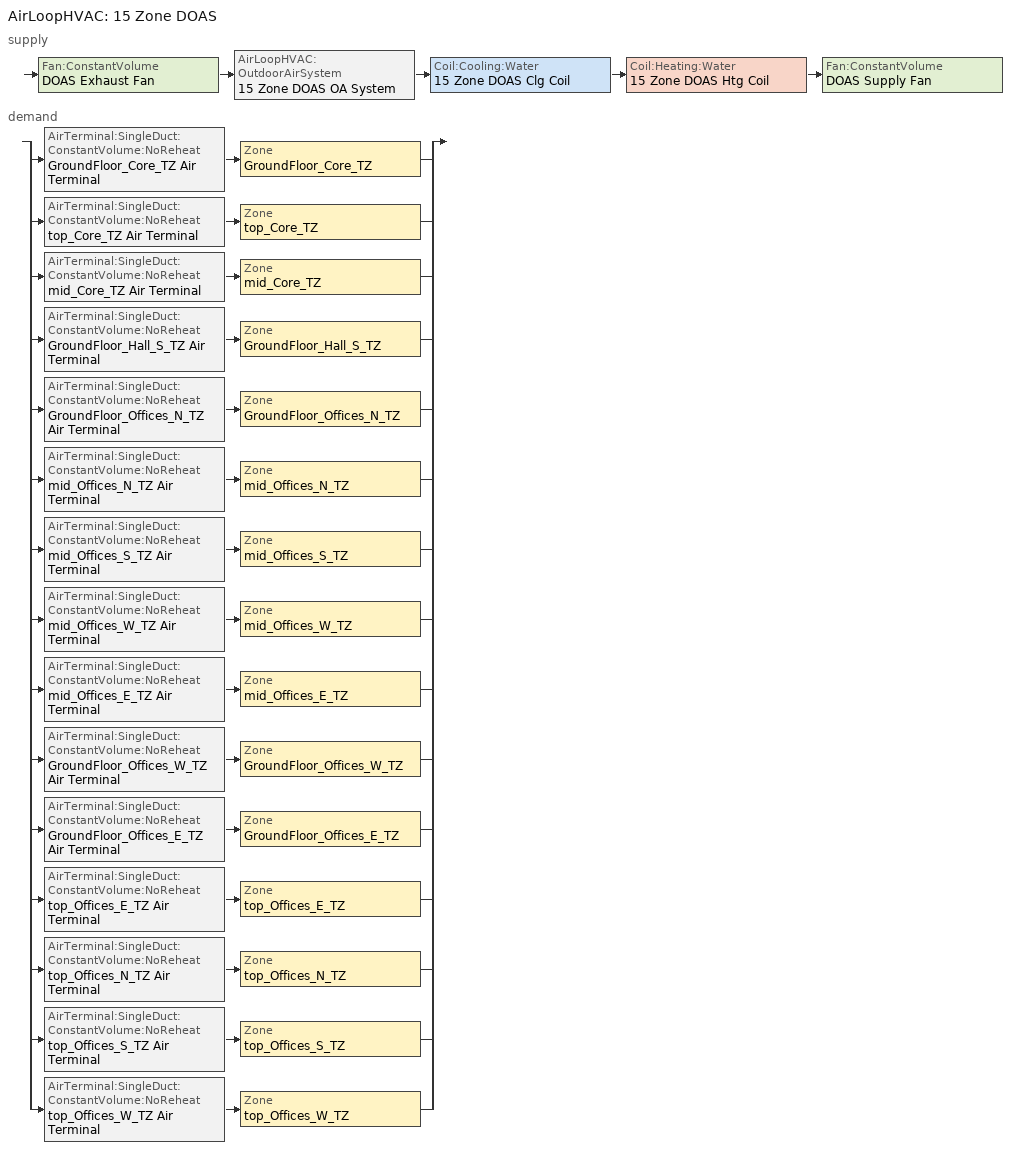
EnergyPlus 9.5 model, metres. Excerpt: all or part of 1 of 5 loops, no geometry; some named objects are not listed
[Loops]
AirLoopHVAC '15 Zone DOAS'
 supply: Fan:ConstantVolume 'DOAS Exhaust Fan' > AirLoopHVAC:OutdoorAirSystem '15 Zone DOAS OA System' > Coil:Cooling:Water '15 Zone DOAS Clg Coil' > Coil:Heating:Water '15 Zone DOAS Htg Coil' > Fan:ConstantVolume 'DOAS Supply Fan'
 demand: split
  | AirTerminal:SingleDuct:ConstantVolume:NoReheat 'GroundFloor_Core_TZ Air Terminal' > Zone 'GroundFloor_Core_TZ'
  | AirTerminal:SingleDuct:ConstantVolume:NoReheat 'top_Core_TZ Air Terminal' > Zone 'top_Core_TZ'
  | AirTerminal:SingleDuct:ConstantVolume:NoReheat 'mid_Core_TZ Air Terminal' > Zone 'mid_Core_TZ'
  | AirTerminal:SingleDuct:ConstantVolume:NoReheat 'GroundFloor_Hall_S_TZ Air Terminal' > Zone 'GroundFloor_Hall_S_TZ'
  | AirTerminal:SingleDuct:ConstantVolume:NoReheat 'GroundFloor_Offices_N_TZ Air Terminal' > Zone 'GroundFloor_Offices_N_TZ'
  | AirTerminal:SingleDuct:ConstantVolume:NoReheat 'mid_Offices_N_TZ Air Terminal' > Zone 'mid_Offices_N_TZ'
  | AirTerminal:SingleDuct:ConstantVolume:NoReheat 'mid_Offices_S_TZ Air Terminal' > Zone 'mid_Offices_S_TZ'
  | AirTerminal:SingleDuct:ConstantVolume:NoReheat 'mid_Offices_W_TZ Air Terminal' > Zone 'mid_Offices_W_TZ'
  | AirTerminal:SingleDuct:ConstantVolume:NoReheat 'mid_Offices_E_TZ Air Terminal' > Zone 'mid_Offices_E_TZ'
  | AirTerminal:SingleDuct:ConstantVolume:NoReheat 'GroundFloor_Offices_W_TZ Air Terminal' > Zone 'GroundFloor_Offices_W_TZ'
  | AirTerminal:SingleDuct:ConstantVolume:NoReheat 'GroundFloor_Offices_E_TZ Air Terminal' > Zone 'GroundFloor_Offices_E_TZ'
  | AirTerminal:SingleDuct:ConstantVolume:NoReheat 'top_Offices_E_TZ Air Terminal' > Zone 'top_Offices_E_TZ'
  | AirTerminal:SingleDuct:ConstantVolume:NoReheat 'top_Offices_N_TZ Air Terminal' > Zone 'top_Offices_N_TZ'
  | AirTerminal:SingleDuct:ConstantVolume:NoReheat 'top_Offices_S_TZ Air Terminal' > Zone 'top_Offices_S_TZ'
  | AirTerminal:SingleDuct:ConstantVolume:NoReheat 'top_Offices_W_TZ Air Terminal' > Zone 'top_Offices_W_TZ'
[ZoneControl:Thermostat] Temperature Difference Between Cutout And Setpoint {deltaC}=0
Name | Zone or ZoneList | Control Type Schedule | Control 1
GroundFloor_Core_TZ Thermostat | GroundFloor_Core_TZ | GroundFloor_Core_TZ Thermostat Schedule | Core_bottom DualSPSched
GroundFloor_Hall_S_TZ Thermostat | GroundFloor_Hall_S_TZ | GroundFloor_Hall_S_TZ Thermostat Schedule | Perimeter_bot_ZN_1 DualSPSched
GroundFloor_Offices_E_TZ Thermostat | GroundFloor_Offices_E_TZ | GroundFloor_Offices_E_TZ Thermostat Schedule | Perimeter_bot_ZN_2 DualSPSched
GroundFloor_Offices_N_TZ Thermostat | GroundFloor_Offices_N_TZ | GroundFloor_Offices_N_TZ Thermostat Schedule | Perimeter_bot_ZN_3 DualSPSched
GroundFloor_Offices_W_TZ Thermostat | GroundFloor_Offices_W_TZ | GroundFloor_Offices_W_TZ Thermostat Schedule | Perimeter_bot_ZN_4 DualSPSched
mid_Core_TZ Thermostat | mid_Core_TZ | mid_Core_TZ Thermostat Schedule | Core_mid DualSPSched 1
mid_Offices_E_TZ Thermostat | mid_Offices_E_TZ | mid_Offices_E_TZ Thermostat Schedule | Perimeter_mid_ZN_2 DualSPSched 1
mid_Offices_N_TZ Thermostat | mid_Offices_N_TZ | mid_Offices_N_TZ Thermostat Schedule | Perimeter_mid_ZN_3 DualSPSched 1
mid_Offices_S_TZ Thermostat | mid_Offices_S_TZ | mid_Offices_S_TZ Thermostat Schedule | Perimeter_mid_ZN_1 DualSPSched 1
mid_Offices_W_TZ Thermostat | mid_Offices_W_TZ | mid_Offices_W_TZ Thermostat Schedule | Perimeter_mid_ZN_4 DualSPSched 1
top_Core_TZ Thermostat | top_Core_TZ | top_Core_TZ Thermostat Schedule | Core_mid DualSPSched
top_Offices_E_TZ Thermostat | top_Offices_E_TZ | top_Offices_E_TZ Thermostat Schedule | Perimeter_mid_ZN_2 DualSPSched
top_Offices_N_TZ Thermostat | top_Offices_N_TZ | top_Offices_N_TZ Thermostat Schedule | Perimeter_mid_ZN_3 DualSPSched
top_Offices_S_TZ Thermostat | top_Offices_S_TZ | top_Offices_S_TZ Thermostat Schedule | Perimeter_mid_ZN_1 DualSPSched
top_Offices_W_TZ Thermostat | top_Offices_W_TZ | top_Offices_W_TZ Thermostat Schedule | Perimeter_mid_ZN_4 DualSPSched
[ThermostatSetpoint:DualSetpoint] Heating Setpoint Temperature Schedule=_Heating_21; Cooling Setpoint Temperature Schedule=_Cooling_26
Core_bottom DualSPSched; Perimeter_bot_ZN_1 DualSPSched; Perimeter_bot_ZN_2 DualSPSched; Perimeter_bot_ZN_3 DualSPSched; Perimeter_bot_ZN_4 DualSPSched; Core_mid DualSPSched 1; Perimeter_mid_ZN_2 DualSPSched 1; Perimeter_mid_ZN_3 DualSPSched 1; Perimeter_mid_ZN_1 DualSPSched 1; Perimeter_mid_ZN_4 DualSPSched 1; Core_mid DualSPSched; Perimeter_mid_ZN_2 DualSPSched; Perimeter_mid_ZN_3 DualSPSched; Perimeter_mid_ZN_1 DualSPSched; Perimeter_mid_ZN_4 DualSPSched
[AirTerminal:SingleDuct:ConstantVolume:NoReheat] Availability Schedule=Always On Discrete; Maximum Air Flow Rate {m3/s}=AutoSize
GroundFloor_Core_TZ Air Terminal; GroundFloor_Hall_S_TZ Air Terminal; GroundFloor_Offices_E_TZ Air Terminal; GroundFloor_Offices_N_TZ Air Terminal; GroundFloor_Offices_W_TZ Air Terminal; mid_Core_TZ Air Terminal; mid_Offices_E_TZ Air Terminal; mid_Offices_N_TZ Air Terminal; mid_Offices_S_TZ Air Terminal; mid_Offices_W_TZ Air Terminal; top_Core_TZ Air Terminal; top_Offices_E_TZ Air Terminal; top_Offices_N_TZ Air Terminal; top_Offices_S_TZ Air Terminal; top_Offices_W_TZ Air Terminal
[Coil:Cooling:Water]
15 Zone DOAS Clg Coil: Availability Schedule=Always On Discrete; Design Water Flow Rate {m3/s}=Autosize; Design Air Flow Rate {m3/s}=Autosize; Design Inlet Water Temperature {C}=Autosize; Design Inlet Air Temperature {C}=Autosize; Design Outlet Air Temperature {C}=Autosize; Design Inlet Air Humidity Ratio {kgWater/kgDryAir}=Autosize; Design Outlet Air Humidity Ratio {kgWater/kgDryAir}=Autosize; Type of Analysis=SimpleAnalysis; Heat Exchanger Configuration=CrossFlow
[Coil:Heating:Water]
15 Zone DOAS Htg Coil: Availability Schedule=Always On Discrete; U-Factor Times Area Value {W/K}=Autosize; Maximum Water Flow Rate {m3/s}=Autosize; Performance Input Method=UFactorTimesAreaAndDesignWaterFlowRate; Rated Capacity {W}=Autosize; Rated Inlet Water Temperature {C}=50; Rated Inlet Air Temperature {C}=16.5; Rated Outlet Water Temperature {C}=38; Rated Outlet Air Temperature {C}=32; Rated Ratio for Air and Water Convection=0.5
[Zone equipment]
GroundFloor_Core_TZ: GroundFloor_Core_TZ Air Terminal, GroundFloor_Core_TZ FCU
GroundFloor_Hall_S_TZ: GroundFloor_Hall_S_TZ Air Terminal, GroundFloor_Hall_S_TZ FCU
GroundFloor_Offices_E_TZ: GroundFloor_Offices_E_TZ Air Terminal, GroundFloor_Offices_E_TZ FCU
GroundFloor_Offices_N_TZ: GroundFloor_Offices_N_TZ Air Terminal, GroundFloor_Offices_N_TZ FCU
GroundFloor_Offices_W_TZ: GroundFloor_Offices_W_TZ Air Terminal, GroundFloor_Offices_W_TZ FCU
mid_Core_TZ: mid_Core_TZ Air Terminal, mid_Core_TZ FCU
mid_Offices_E_TZ: mid_Offices_E_TZ Air Terminal, mid_Offices_E_TZ FCU
mid_Offices_N_TZ: mid_Offices_N_TZ Air Terminal, mid_Offices_N_TZ FCU
mid_Offices_S_TZ: mid_Offices_S_TZ Air Terminal, mid_Offices_S_TZ FCU
mid_Offices_W_TZ: mid_Offices_W_TZ Air Terminal, mid_Offices_W_TZ FCU
top_Core_TZ: top_Core_TZ Air Terminal, top_Core_TZ FCU
top_Offices_E_TZ: top_Offices_E_TZ Air Terminal, top_Offices_E_TZ FCU
top_Offices_N_TZ: top_Offices_N_TZ Air Terminal, top_Offices_N_TZ FCU
top_Offices_S_TZ: top_Offices_S_TZ Air Terminal, top_Offices_S_TZ FCU
top_Offices_W_TZ: top_Offices_W_TZ Air Terminal, top_Offices_W_TZ FCU
[Sizing:Zone] Zone Cooling Design Supply Air Temperature Input Method=SupplyAirTemperature; Zone Cooling Design Supply Air Temperature {C}=13; Zone Cooling Design Supply Air Temperature Difference {deltaC}=10; Zone Heating Design Supply Air Temperature Input Method=SupplyAirTemperature; Zone Heating Design Supply Air Temperature {C}=40; Zone Heating Design Supply Air Temperature Difference {deltaC}=10; Zone Cooling Design Supply Air Humidity Ratio {kgWater/kgDryAir}=0.0085; Zone Heating Design Supply Air Humidity Ratio {kgWater/kgDryAir}=0.008; Cooling Design Air Flow Method=DesignDay; Cooling Design Air Flow Rate {m3/s}=0; Cooling Minimum Air Flow per Zone Floor Area {m3/s-m2}=0.000762; Cooling Minimum Air Flow {m3/s}=0; Cooling Minimum Air Flow Fraction=0; Heating Design Air Flow Method=DesignDay; Heating Design Air Flow Rate {m3/s}=0; Heating Maximum Air Flow per Zone Floor Area {m3/s-m2}=0.002; Heating Maximum Air Flow {m3/s}=0.142; Heating Maximum Air Flow Fraction=0.3; Account for Dedicated Outdoor Air System=Yes; Dedicated Outdoor Air System Control Strategy=NeutralSupplyAir; Dedicated Outdoor Air Low Setpoint Temperature for Design {C}=15.5; Dedicated Outdoor Air High Setpoint Temperature for Design {C}=21
Name | Design Specification Outdoor Air Object | Design Specification Zone Air Distribution Object
GroundFloor_Core_TZ | DSOA Core | GroundFloor_Core_TZ Design Spec Zone Air Dist
GroundFloor_Hall_S_TZ | DSOA_Hall to per-area | GroundFloor_Hall_S_TZ Design Spec Zone Air Dist
GroundFloor_Offices_E_TZ | DSOA_Offices to per-area | GroundFloor_Offices_E_TZ Design Spec Zone Air Dist
GroundFloor_Offices_N_TZ | DSOA_Offices to per-area | GroundFloor_Offices_N_TZ Design Spec Zone Air Dist
GroundFloor_Offices_W_TZ | DSOA_Offices to per-area | GroundFloor_Offices_W_TZ Design Spec Zone Air Dist
mid_Core_TZ | DSOA Core | mid_Core_TZ Design Spec Zone Air Dist
mid_Offices_E_TZ | DSOA_Offices to per-area | mid_Offices_E_TZ Design Spec Zone Air Dist
mid_Offices_N_TZ | DSOA_Offices to per-area | mid_Offices_N_TZ Design Spec Zone Air Dist
mid_Offices_S_TZ | DSOA_Offices to per-area | mid_Offices_S_TZ Design Spec Zone Air Dist
mid_Offices_W_TZ | DSOA_Offices to per-area | mid_Offices_W_TZ Design Spec Zone Air Dist
top_Core_TZ | DSOA Core | top_Core_TZ Design Spec Zone Air Dist
top_Offices_E_TZ | DSOA_Offices to per-area | top_Offices_E_TZ Design Spec Zone Air Dist
top_Offices_N_TZ | DSOA_Offices to per-area | top_Offices_N_TZ Design Spec Zone Air Dist
top_Offices_S_TZ | DSOA_Offices to per-area | top_Offices_S_TZ Design Spec Zone Air Dist
top_Offices_W_TZ | DSOA_Offices to per-area | top_Offices_W_TZ Design Spec Zone Air Dist
[DesignSpecification:ZoneAirDistribution] Zone Air Distribution Effectiveness in Cooling Mode=1; Zone Air Distribution Effectiveness in Heating Mode=1; Minimum Zone Ventilation Efficiency=0.6
GroundFloor_Core_TZ Design Spec Zone Air Dist; GroundFloor_Hall_S_TZ Design Spec Zone Air Dist; GroundFloor_Offices_E_TZ Design Spec Zone Air Dist; GroundFloor_Offices_N_TZ Design Spec Zone Air Dist; GroundFloor_Offices_W_TZ Design Spec Zone Air Dist; mid_Core_TZ Design Spec Zone Air Dist; mid_Offices_E_TZ Design Spec Zone Air Dist; mid_Offices_N_TZ Design Spec Zone Air Dist; mid_Offices_S_TZ Design Spec Zone Air Dist; mid_Offices_W_TZ Design Spec Zone Air Dist; top_Core_TZ Design Spec Zone Air Dist; top_Offices_E_TZ Design Spec Zone Air Dist; top_Offices_N_TZ Design Spec Zone Air Dist; top_Offices_S_TZ Design Spec Zone Air Dist; top_Offices_W_TZ Design Spec Zone Air Dist
[Controller:MechanicalVentilation]
15 Zone DOAS Mechanical Ventilation Controller: Availability Schedule=15 Zone DOAS Occ Sch; Demand Controlled Ventilation=Yes; System Outdoor Air Method=ZoneSum; Zone or ZoneList 1=GroundFloor_Core_TZ; Design Specification Outdoor Air Object Name 1=DSOA Core; Design Specification Zone Air Distribution Object Name 1=GroundFloor_Core_TZ Design Spec Zone Air Dist; Zone or ZoneList 2=GroundFloor_Hall_S_TZ; Design Specification Outdoor Air Object Name 2=DSOA_Hall to per-area; Design Specification Zone Air Distribution Object Name 2=GroundFloor_Hall_S_TZ Design Spec Zone Air Dist; Zone or ZoneList 3=GroundFloor_Offices_E_TZ; Design Specification Outdoor Air Object Name 3=DSOA_Offices to per-area; Design Specification Zone Air Distribution Object Name 3=GroundFloor_Offices_E_TZ Design Spec Zone Air Dist; Zone or ZoneList 4=GroundFloor_Offices_N_TZ; Design Specification Outdoor Air Object Name 4=DSOA_Offices to per-area; Design Specification Zone Air Distribution Object Name 4=GroundFloor_Offices_N_TZ Design Spec Zone Air Dist; Zone or ZoneList 5=GroundFloor_Offices_W_TZ; Design Specification Outdoor Air Object Name 5=DSOA_Offices to per-area; Design Specification Zone Air Distribution Object Name 5=GroundFloor_Offices_W_TZ Design Spec Zone Air Dist; Zone or ZoneList 6=mid_Core_TZ; Design Specification Outdoor Air Object Name 6=DSOA Core; Design Specification Zone Air Distribution Object Name 6=mid_Core_TZ Design Spec Zone Air Dist; Zone or ZoneList 7=mid_Offices_E_TZ; Design Specification Outdoor Air Object Name 7=DSOA_Offices to per-area; Design Specification Zone Air Distribution Object Name 7=mid_Offices_E_TZ Design Spec Zone Air Dist; Zone or ZoneList 8=mid_Offices_N_TZ; Design Specification Outdoor Air Object Name 8=DSOA_Offices to per-area; Design Specification Zone Air Distribution Object Name 8=mid_Offices_N_TZ Design Spec Zone Air Dist; Zone or ZoneList 9=mid_Offices_S_TZ; Design Specification Outdoor Air Object Name 9=DSOA_Offices to per-area; Design Specification Zone Air Distribution Object Name 9=mid_Offices_S_TZ Design Spec Zone Air Dist; Zone or ZoneList 10=mid_Offices_W_TZ; Design Specification Outdoor Air Object Name 10=DSOA_Offices to per-area; Design Specification Zone Air Distribution Object Name 10=mid_Offices_W_TZ Design Spec Zone Air Dist; Zone or ZoneList 11=top_Core_TZ; Design Specification Outdoor Air Object Name 11=DSOA Core; Design Specification Zone Air Distribution Object Name 11=top_Core_TZ Design Spec Zone Air Dist; Zone or ZoneList 12=top_Offices_E_TZ; Design Specification Outdoor Air Object Name 12=DSOA_Offices to per-area; Design Specification Zone Air Distribution Object Name 12=top_Offices_E_TZ Design Spec Zone Air Dist; Zone or ZoneList 13=top_Offices_N_TZ; Design Specification Outdoor Air Object Name 13=DSOA_Offices to per-area; Design Specification Zone Air Distribution Object Name 13=top_Offices_N_TZ Design Spec Zone Air Dist; Zone or ZoneList 14=top_Offices_S_TZ; Design Specification Outdoor Air Object Name 14=DSOA_Offices to per-area; Design Specification Zone Air Distribution Object Name 14=top_Offices_S_TZ Design Spec Zone Air Dist; Zone or ZoneList 15=top_Offices_W_TZ; Design Specification Outdoor Air Object Name 15=DSOA_Offices to per-area; Design Specification Zone Air Distribution Object Name 15=top_Offices_W_TZ Design Spec Zone Air Dist
[DesignSpecification:OutdoorAir] Outdoor Air Method=Sum; Outdoor Air Flow per Zone {m3/s}=0; Outdoor Air Flow Air Changes per Hour {1/hr}=0
Name | Outdoor Air Flow per Person {m3/s-person} | Outdoor Air Flow per Zone Floor Area {m3/s-m2}
DSOA Core | 0.0007 | 0
DSOA_Hall to per-area | 0 | 0.00040625
DSOA_Offices to per-area | 0 | 0.00075
[AirLoopHVAC]
15 Zone DOAS: Design Supply Air Flow Rate {m3/s}=AutoSize; Design Return Air Flow Fraction of Supply Air Flow=1
[Sizing:System]
15 Zone DOAS: Type of Load to Size On=VentilationRequirement; Design Outdoor Air Flow Rate {m3/s}=Autosize; Central Heating Maximum System Air Flow Ratio=1; Preheat Design Temperature {C}=7; Preheat Design Humidity Ratio {kgWater/kgDryAir}=0.008; Precool Design Temperature {C}=12.8; Precool Design Humidity Ratio {kgWater/kgDryAir}=0.008; Central Cooling Design Supply Air Temperature {C}=15.5; Central Heating Design Supply Air Temperature {C}=21; Type of Zone Sum to Use=Coincident; 100% Outdoor Air in Cooling=Yes; 100% Outdoor Air in Heating=Yes; Central Cooling Design Supply Air Humidity Ratio {kgWater/kgDryAir}=0.0085; Central Heating Design Supply Air Humidity Ratio {kgWater/kgDryAir}=0.008; Cooling Supply Air Flow Rate Method=DesignDay; Cooling Supply Air Flow Rate {m3/s}=0; Cooling Supply Air Flow Rate Per Floor Area {m3/s-m2}=0.01; Cooling Fraction of Autosized Cooling Supply Air Flow Rate=1; Cooling Supply Air Flow Rate Per Unit Cooling Capacity {m3/s-W}=4e-05; Heating Supply Air Flow Rate Method=DesignDay; Heating Supply Air Flow Rate {m3/s}=0; Heating Supply Air Flow Rate Per Floor Area {m3/s-m2}=0.01; Heating Fraction of Autosized Heating Supply Air Flow Rate=1; Heating Fraction of Autosized Cooling Supply Air Flow Rate=1; Heating Supply Air Flow Rate Per Unit Heating Capacity {m3/s-W}=3e-05; System Outdoor Air Method=ZoneSum; Zone Maximum Outdoor Air Fraction=1; Cooling Design Capacity Method=CoolingDesignCapacity; Cooling Design Capacity {W}=Autosize; Cooling Design Capacity Per Floor Area {W/m2}=234.7; Fraction of Autosized Cooling Design Capacity=1; Heating Design Capacity Method=HeatingDesignCapacity; Heating Design Capacity {W}=Autosize; Heating Design Capacity Per Floor Area {W/m2}=157; Fraction of Autosized Heating Design Capacity=1; Central Cooling Capacity Control Method=OnOff
[Controller:WaterCoil] Control Variable=Temperature; Actuator Variable=Flow; Maximum Actuated Flow {m3/s}=Autosize; Minimum Actuated Flow {m3/s}=0
Name | Action | Controller Convergence Tolerance {deltaC}
15 Zone DOAS Clg Coil Controller | Reverse | Autosize
15 Zone DOAS Htg Coil Controller | Normal | 0.0001
[Fan:ConstantVolume] Availability Schedule=15 Zone DOAS Occ Sch; Maximum Flow Rate {m3/s}=AutoSize; Motor In Airstream Fraction=1
Name | Fan Total Efficiency | Pressure Rise {Pa} | Motor Efficiency
DOAS Exhaust Fan | 0.58175 | 373.633 | 0.895
DOAS Supply Fan | 0.6 | 650 | 0.92
[SetpointManager:MixedAir] Control Variable=Temperature
Name | Setpoint Node or NodeList
DOAS Exhaust Fan Outlet Air Node OS Default SPM | DOAS Exhaust Fan Outlet Air Node
15 Zone DOAS Mixed Air Node OS Default SPM | 15 Zone DOAS Mixed Air Node
15 Zone DOAS Clg Coil Outlet Air Node OS Default SPM | 15 Zone DOAS Clg Coil Outlet Air Node
15 Zone DOAS Htg Coil Outlet Air Node OS Default SPM | 15 Zone DOAS Htg Coil Outlet Air Node
[Controller:OutdoorAir]
15 Zone DOAS Outdoor Air Controller: Minimum Outdoor Air Flow Rate {m3/s}=0; Maximum Outdoor Air Flow Rate {m3/s}=Autosize; Economizer Control Type=NoEconomizer; Economizer Control Action Type=ModulateFlow; Lockout Type=LockoutWithHeating; Minimum Limit Type=FixedMinimum; Minimum Outdoor Air Schedule=15 Zone DOAS Occ Sch; Minimum Fraction of Outdoor Air Schedule=Always On Discrete; Mechanical Ventilation Controller=15 Zone DOAS Mechanical Ventilation Controller; High Humidity Control=No; Control High Indoor Humidity Based on Outdoor Humidity Ratio=Yes; Heat Recovery Bypass Control Type=BypassWhenWithinEconomizerLimits
[SetpointManager:OutdoorAirReset]
15 Zone DOAS SAT Reset: Control Variable=Temperature; Setpoint at Outdoor Low Temperature {C}=21; Outdoor Low Temperature {C}=13; Setpoint at Outdoor High Temperature {C}=15.5; Outdoor High Temperature {C}=21; Setpoint Node or NodeList=15 Zone DOAS Supply Outlet Node
[Schedule:Compact]
GroundFloor_Core_TZ Thermostat Schedule; GroundFloor_Hall_S_TZ Thermostat Schedule; GroundFloor_Offices_E_TZ Thermostat Schedule; GroundFloor_Offices_N_TZ Thermostat Schedule; GroundFloor_Offices_W_TZ Thermostat Schedule; mid_Core_TZ Thermostat Schedule; mid_Offices_E_TZ Thermostat Schedule; mid_Offices_N_TZ Thermostat Schedule; mid_Offices_S_TZ Thermostat Schedule; mid_Offices_W_TZ Thermostat Schedule; top_Core_TZ Thermostat Schedule; top_Offices_E_TZ Thermostat Schedule; top_Offices_N_TZ Thermostat Schedule; top_Offices_S_TZ Thermostat Schedule; top_Offices_W_TZ Thermostat Schedule: Through: 12/31, For: AllDays, Until: 24:00, 4
[Schedule:Day:Interval]
Large Office HtgSetp Rule 1 Day Schedule 12; Large Office HtgSetp Summer Design Day 5; Large Office HtgSetp Rule 1 Day Schedule 11: No, 24:00, 17
Large Office HtgSetp Default Schedule 5: No, 06:00, 17, 21:00, 21, 24:00, 17
Large Office HtgSetp Rule 2 Day Schedule 5: No, 08:00, 17, 18:00, 21, 24:00, 17
Large Office HtgSetp Winter Design Day 5: No, 24:00, 21
Large Office ClgSetp Rule 1 Day Schedule 12; Large Office ClgSetp Rule 1 Day Schedule 11: No, 24:00, 29
Large Office ClgSetp Default Schedule 5: No, 06:00, 29, 21:00, 26, 24:00, 29
Large Office ClgSetp Rule 2 Day Schedule 5: No, 08:00, 29, 18:00, 26, 24:00, 29
Large Office ClgSetp Summer Design Day 5: No, 06:00, 29, 22:00, 26, 24:00, 29
Large Office ClgSetp Winter Design Day 5: No, 24:00, 25
15 Zone DOAS Occ Sch Sunday: No, 07:00, 0, 18:00, 1, 24:00, 0
15 Zone DOAS Occ Sch Default: No, 06:00, 0, 23:00, 1, 24:00, 0
15 Zone DOAS Occ Sch Saturday: No, 07:00, 0, 19:00, 1, 24:00, 0
15 Zone DOAS Occ Sch Summer Design Day; 15 Zone DOAS Occ Sch Winter Design Day: No, 24:00, 1
[Schedule:Week:Daily]
_Heating_21 Week Rule - Jan1-Dec31: Large Office HtgSetp Rule 1 Day Schedule 12, Large Office HtgSetp Default Schedule 5, Large Office HtgSetp Default Schedule 5, Large Office HtgSetp Default Schedule 5, Large Office HtgSetp Default Schedule 5, Large Office HtgSetp Default Schedule 5, Large Office HtgSetp Rule 2 Day Schedule 5, Large Office HtgSetp Rule 1 Day Schedule 11, Large Office HtgSetp Summer Design Day 5, Large Office HtgSetp Winter Design Day 5, Large Office HtgSetp Default Schedule 5, Large Office HtgSetp Default Schedule 5
_Cooling_26 Week Rule - Jan1-Dec31: Large Office ClgSetp Rule 1 Day Schedule 12, Large Office ClgSetp Default Schedule 5, Large Office ClgSetp Default Schedule 5, Large Office ClgSetp Default Schedule 5, Large Office ClgSetp Default Schedule 5, Large Office ClgSetp Default Schedule 5, Large Office ClgSetp Rule 2 Day Schedule 5, Large Office ClgSetp Rule 1 Day Schedule 11, Large Office ClgSetp Summer Design Day 5, Large Office ClgSetp Winter Design Day 5, Large Office ClgSetp Default Schedule 5, Large Office ClgSetp Default Schedule 5
15 Zone DOAS Occ Sch Week Rule - Jan1-Dec31: 15 Zone DOAS Occ Sch Sunday, 15 Zone DOAS Occ Sch Default, 15 Zone DOAS Occ Sch Default, 15 Zone DOAS Occ Sch Default, 15 Zone DOAS Occ Sch Default, 15 Zone DOAS Occ Sch Default, 15 Zone DOAS Occ Sch Saturday, 15 Zone DOAS Occ Sch Default, 15 Zone DOAS Occ Sch Summer Design Day, 15 Zone DOAS Occ Sch Winter Design Day, 15 Zone DOAS Occ Sch Default, 15 Zone DOAS Occ Sch Default
[Schedule:Year]
_Heating_21: _Heating_21 Week Rule - Jan1-Dec31, 1, 1, 12, 31
_Cooling_26: _Cooling_26 Week Rule - Jan1-Dec31, 1, 1, 12, 31
15 Zone DOAS Occ Sch: 15 Zone DOAS Occ Sch Week Rule - Jan1-Dec31, 1, 1, 12, 31
[Schedule:Constant]
Always On Discrete: OnOff 1, 1
